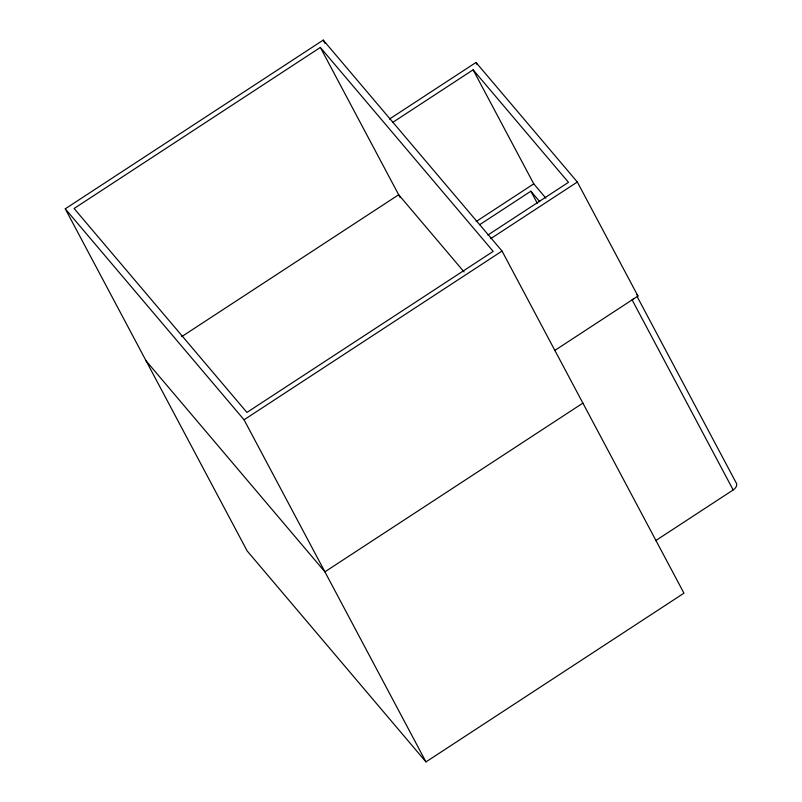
<?xml version="1.0" encoding="UTF-8"?>
<svg xmlns="http://www.w3.org/2000/svg" width="802" height="802" viewBox="0 0 802 802"><rect width="100%" height="100%" fill="white"/><g stroke="black" fill="none" stroke-linecap="round" stroke-linejoin="round"><path stroke-width="1.2" d="M65.253 208.821L323.236 40.1L502.042 251.066L683.956 593.179L425.962 761.9L247.156 550.934L65.253 208.821L244.059 419.777L425.962 761.9M320.359 47.448L74.095 208.5L246.936 412.428L493.2 251.377L320.359 47.448L400.198 197.603M389.491 119.047L476.007 62.466L577.33 182.014L637.971 296.058L554.573 350.594M392.499 122.546L473.12 69.824L568.488 182.335L487.867 235.056M181.753 336.609L398.674 194.756L464.097 271.938M476.177 221.522L533.761 183.858L545.881 198.164M479.716 224.67L530.874 191.207L539.736 201.663M490.814 238.595L577.33 182.014M244.059 419.777L502.042 251.066M582.894 403.115L324.9 571.836L146.094 360.87M655.685 540.628L733.168 489.952A7.048 4.551 -28 0 0 736.046 482.603L637.339 296.961M636.357 294.154L637.971 296.058M733.168 489.952L632.106 299.888A7.048 4.551 -28 0 0 633.52 298.775M476.007 62.466L477.17 64.661M473.12 69.824L533.761 183.858M530.874 191.207L537.29 203.277M323.236 40.1L325 43.408"/></g></svg>
